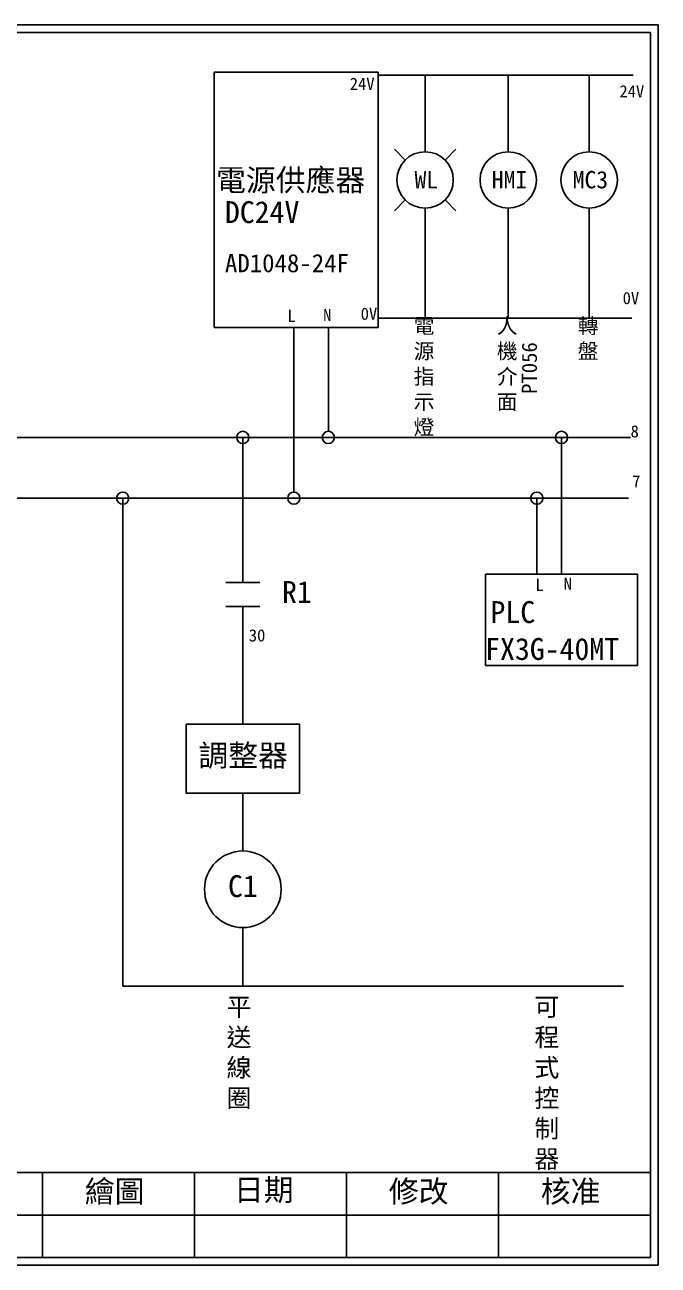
# Model space of a CAD drawing. Extents: x 10 to 297, y 3 to 207.
# Drawn here: x 192.8 to 297, y 3 to 207 of the extents above; entities that cross this region are included whole.
import ezdxf
from ezdxf.enums import TextEntityAlignment as Align

# ---------------------------------------------------------------- set-up
doc = ezdxf.new("R2010")
doc.units = 0
doc.layers.get('0').update_dxf_attribs({"linetype": 'CONTINUOUS'})
doc.layers.add('圖框層', color=7, linetype='CONTINUOUS')
doc.layers.add('標尺寸層', color=3, linetype='CONTINUOUS')
doc.styles.add('CNS', font='romanc.shx', dxfattribs={"bigfont": 'chineset.shx'})
doc.styles.add('STSL', font='kaiu.ttf')

msp = doc.modelspace()

# ---------------------------------------------------------------- linework, layer by layer
for p, q in [((250.97, 199.2), (223.97, 199.2)), ((223.97, 199.2), (223.97, 157.2)), ((250.97, 157.2), (250.97, 199.2)), ((279.94, 198.67), (250.97, 198.67)), ((258.66, 189.99), (258.66, 198.67)), ((258.66, 186.09), (258.66, 189.99)), ((272.34, 186.09), (272.34, 189.99)), ((285.65, 186.09), (285.65, 189.99)), ((255.38, 184.73), (253.61, 186.5)), ((261.94, 184.73), (263.71, 186.5)), ((255.38, 178.17), (253.61, 176.4)), ((261.94, 178.17), (263.71, 176.4)), ((258.66, 176.81), (258.66, 172.86)), ((272.34, 176.81), (272.34, 172.86)), ((285.65, 176.81), (285.65, 172.86)), ((258.66, 172.86), (258.66, 158.72)), ((223.97, 157.2), (246.97, 157.2)), ((237.08, 157.2), (237.08, 130.12)), ((242.75, 157.2), (242.75, 140.12)), ((246.97, 157.2), (250.97, 157.2)), ((279.94, 158.72), (250.97, 158.72)), ((185.27, 139.12), (292.46, 139.12)), ((228.69, 115.27), (228.69, 139.12)), ((281.11, 116.64), (281.11, 139.12)), ((185.27, 129.12), (292.09, 129.12)), ((268.61, 116.64), (293.61, 116.64)), ((268.61, 101.64), (268.61, 116.64)), ((293.61, 116.64), (293.61, 101.64)), ((228.69, 111.3), (228.69, 91.96)), ((293.61, 101.64), (268.61, 101.64)), ((228.69, 71.11), (228.69, 80.64)), ((228.69, 58.51), (228.69, 48.91))]:
    msp.add_line(p, q)
msp.add_lwpolyline([(219.36, 91.96), (238.02, 91.96), (238.02, 80.64), (219.36, 80.64)], close=True)
for centre, radius in [((258.66, 181.45), 4.64), ((272.34, 181.45), 4.64), ((285.65, 181.45), 4.64), ((242.75, 139.12), 1), ((237.08, 129.12), 1), ((228.69, 64.81), 6.3)]:
    msp.add_circle(centre, radius)
at = {"layer": '圖框層', "color": 7}
for p, q in [((297, 206.97), (10, 206.97)), ((297, 3), (297, 206.97)), ((295.75, 205.72), (11.25, 205.72)), ((295.75, 4.25), (295.75, 205.72)), ((11.25, 18.25), (295.75, 18.25)), ((195.75, 4.25), (195.75, 18.25)), ((220.75, 4.25), (220.75, 18.25)), ((245.75, 4.25), (245.75, 18.25)), ((270.75, 4.25), (270.75, 18.25)), ((145.75, 11.25), (295.75, 11.25)), ((11.25, 4.25), (295.75, 4.25)), ((10, 3), (297, 3))]:
    msp.add_line(p, q, dxfattribs=at)
at = {"layer": '標尺寸層', "color": 7}
for p, q in [((272.34, 189.99), (272.34, 198.67)), ((279.94, 198.67), (285.92, 198.67)), ((285.65, 189.99), (285.65, 198.67)), ((285.92, 198.67), (292.91, 198.67)), ((272.34, 172.86), (272.34, 158.72)), ((285.65, 172.86), (285.65, 158.72)), ((279.94, 158.72), (285.65, 158.72)), ((285.65, 158.72), (292.68, 158.72)), ((208.93, 48.91), (208.93, 129.12)), ((277.03, 129.15), (277.03, 116.64)), ((225.9, 115.27), (231.47, 115.27)), ((225.9, 111.3), (231.47, 111.3)), ((291.28, 48.91), (208.93, 48.91))]:
    msp.add_line(p, q, dxfattribs=at)
for centre in [(228.69, 139.12), (281.11, 139.12), (208.93, 129.12), (277.03, 129.12)]:
    msp.add_circle(centre, 1, dxfattribs=at)

# ---------------------------------------------------------------- texts
at = {"color": 7}
for s, p in [('WL', (258.86, 181.5)), ('HMI', (272.54, 181.5)), ('MC3', (285.85, 181.5))]:
    msp.add_text(s, height=2.856, dxfattribs=at).set_placement(p, align=Align.MIDDLE_CENTER)
at = {"layer": '圖框層', "color": 4, "style": 'STSL'}
for s, height, p in [('24V', 2, (246.27, 196.26)), ('24V', 2, (290.62, 195.03)), ('電源供應器', 3.6, (224.28, 179.63)), ('DC24V', 3.6, (225.74, 174.37)), ('AD1048-24F', 3, (225.74, 166.28)), ('0V', 2, (291.15, 161.03)), ('L', 2, (236.03, 158.11)), ('N', 2, (241.9, 158.26)), ('0V', 2, (248.07, 158.46)), ('8', 2, (292.46, 139.12)), ('7', 2, (292.73, 130.9)), ('R1', 3.6, (235.13, 111.9)), ('L', 2, (276.8, 113.88)), ('N', 2, (281.44, 114.06)), ('PLC', 3.6, (269.42, 108.6)), ('30', 2, (229.67, 105.57)), ('FX3G-40MT', 3.6, (268.54, 102.53)), ('調整器', 3.6, (221.37, 85.02)), ('C1', 3.6, (226.24, 63.53)), ('繪圖', 3.6, (202.69, 13.34)), ('日期', 3.6, (227.22, 13.59)), ('修改', 3.6, (252.69, 13.34)), ('核准', 3.6, (277.69, 13.34))]:
    msp.add_text(s, height=height, dxfattribs=at).set_placement(p)
at = {"layer": '標尺寸層', "color": 7, "attachment_point": 1, "style": 'CNS'}
for s, insert, char_height, width in [('{\\fDFKai-SB|b0|i0|c136|p65;電\\P源指示燈}', (256.78, 158.72), 2.5, 4.1392), ('{\\fDFKai-SB|b0|i0|c136|p65;人機介面}', (270.46, 158.72), 2.5, 4.1392), ('{\\fDFKai-SB|b0|i0|c136|p65;轉盤}', (283.77, 158.72), 2.5, 4.1392), ('{\\fDFKai-SB|b0|i0|c136|p65;平送線圈}', (226.01, 46.99), 3, 5.4243), ('{\\fDFKai-SB|b0|i0|c136|p65;可程式控制器}', (276.64, 46.99), 3, 5.4243)]:
    msp.add_mtext(s, dxfattribs=dict(at, insert=insert, char_height=char_height, width=width))
at = {"layer": '標尺寸層', "color": 7, "insert": (274.56, 146.27), "char_height": 2.5, "width": 10.8595, "attachment_point": 1, "rotation": 90, "style": 'CNS'}
msp.add_mtext('{\\fDFKai-SB|b0|i0|c136|p65;PT056}', dxfattribs=at)

doc.saveas('drawing.dxf')
